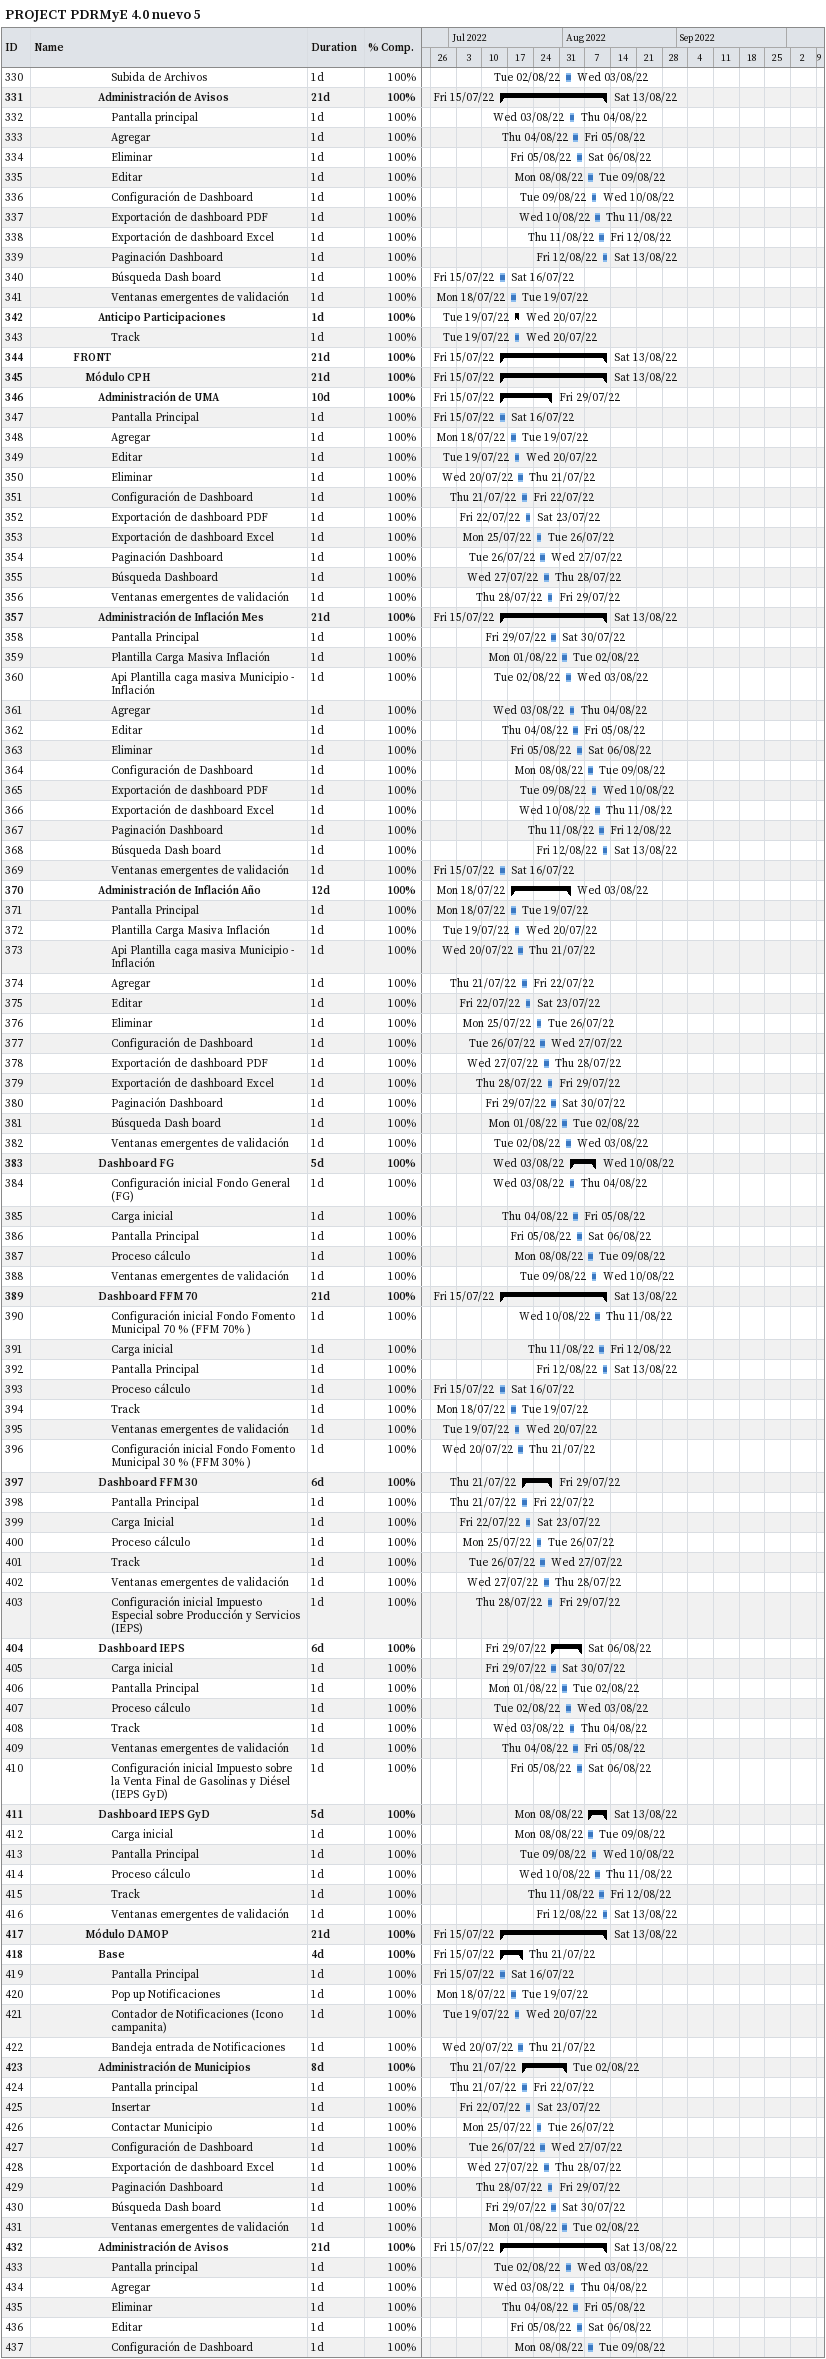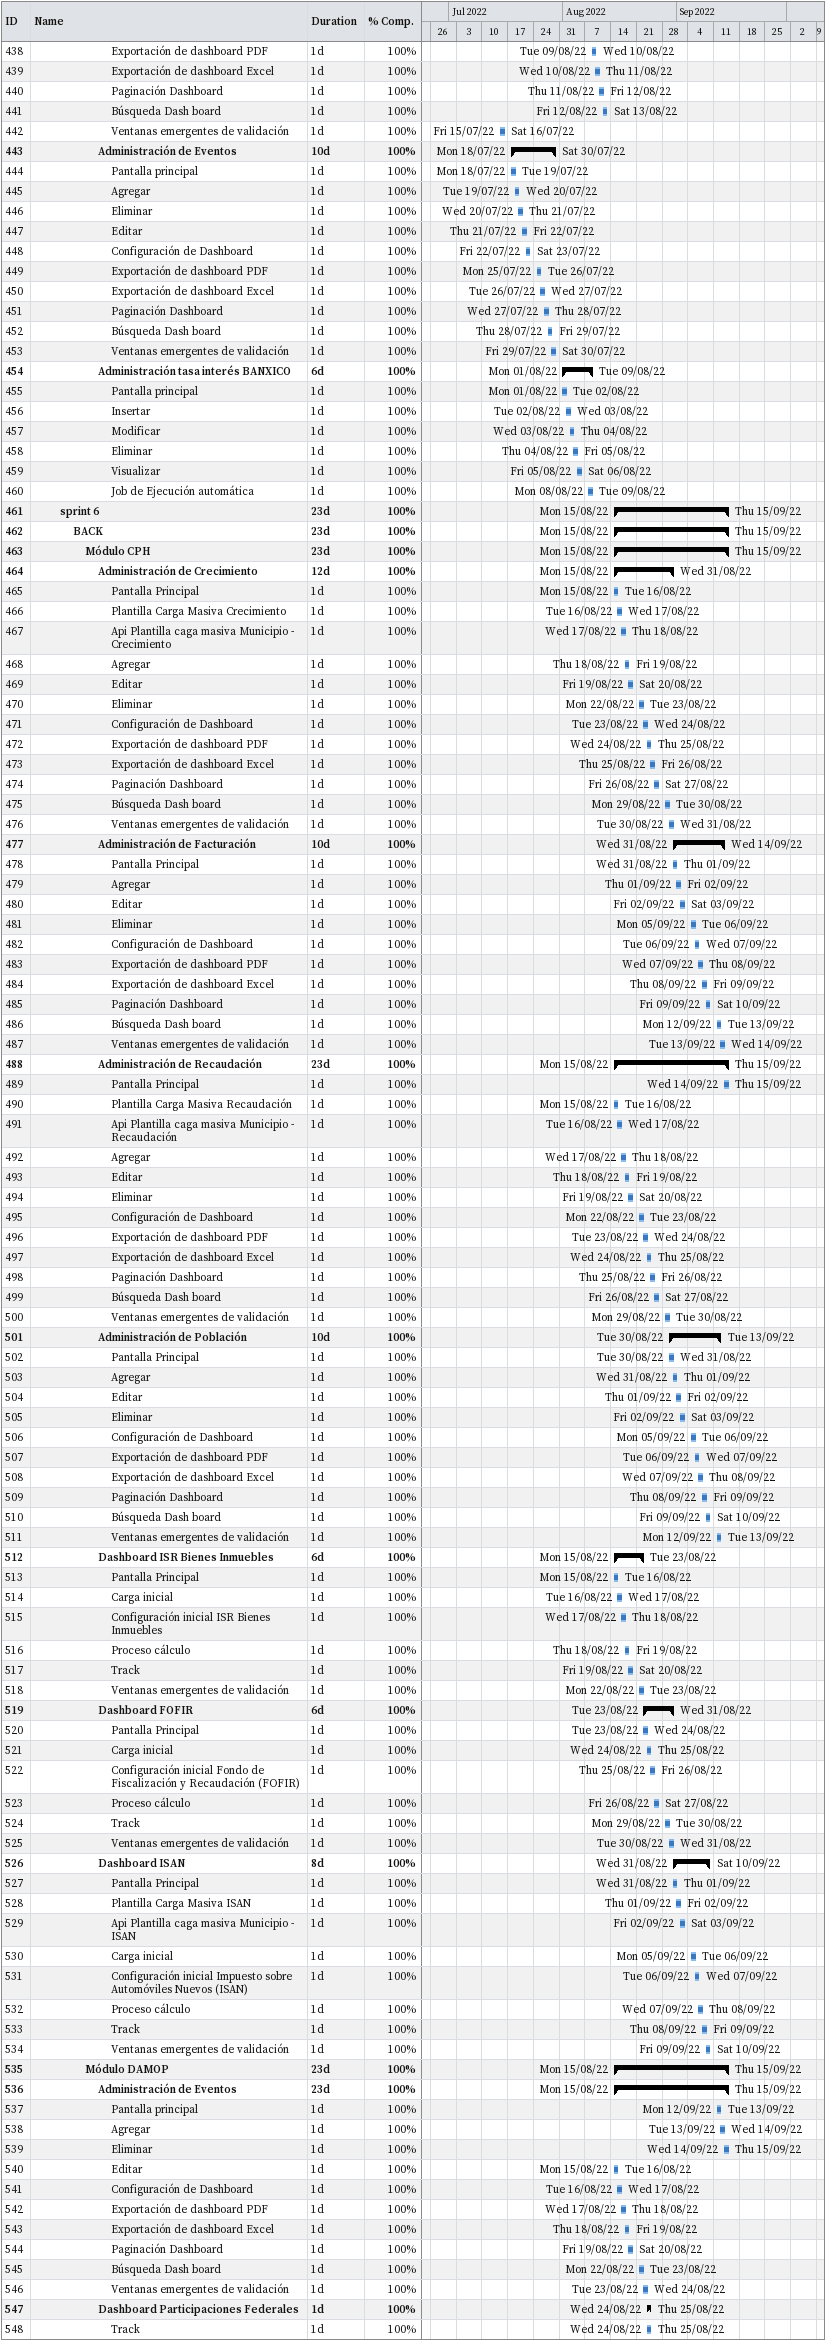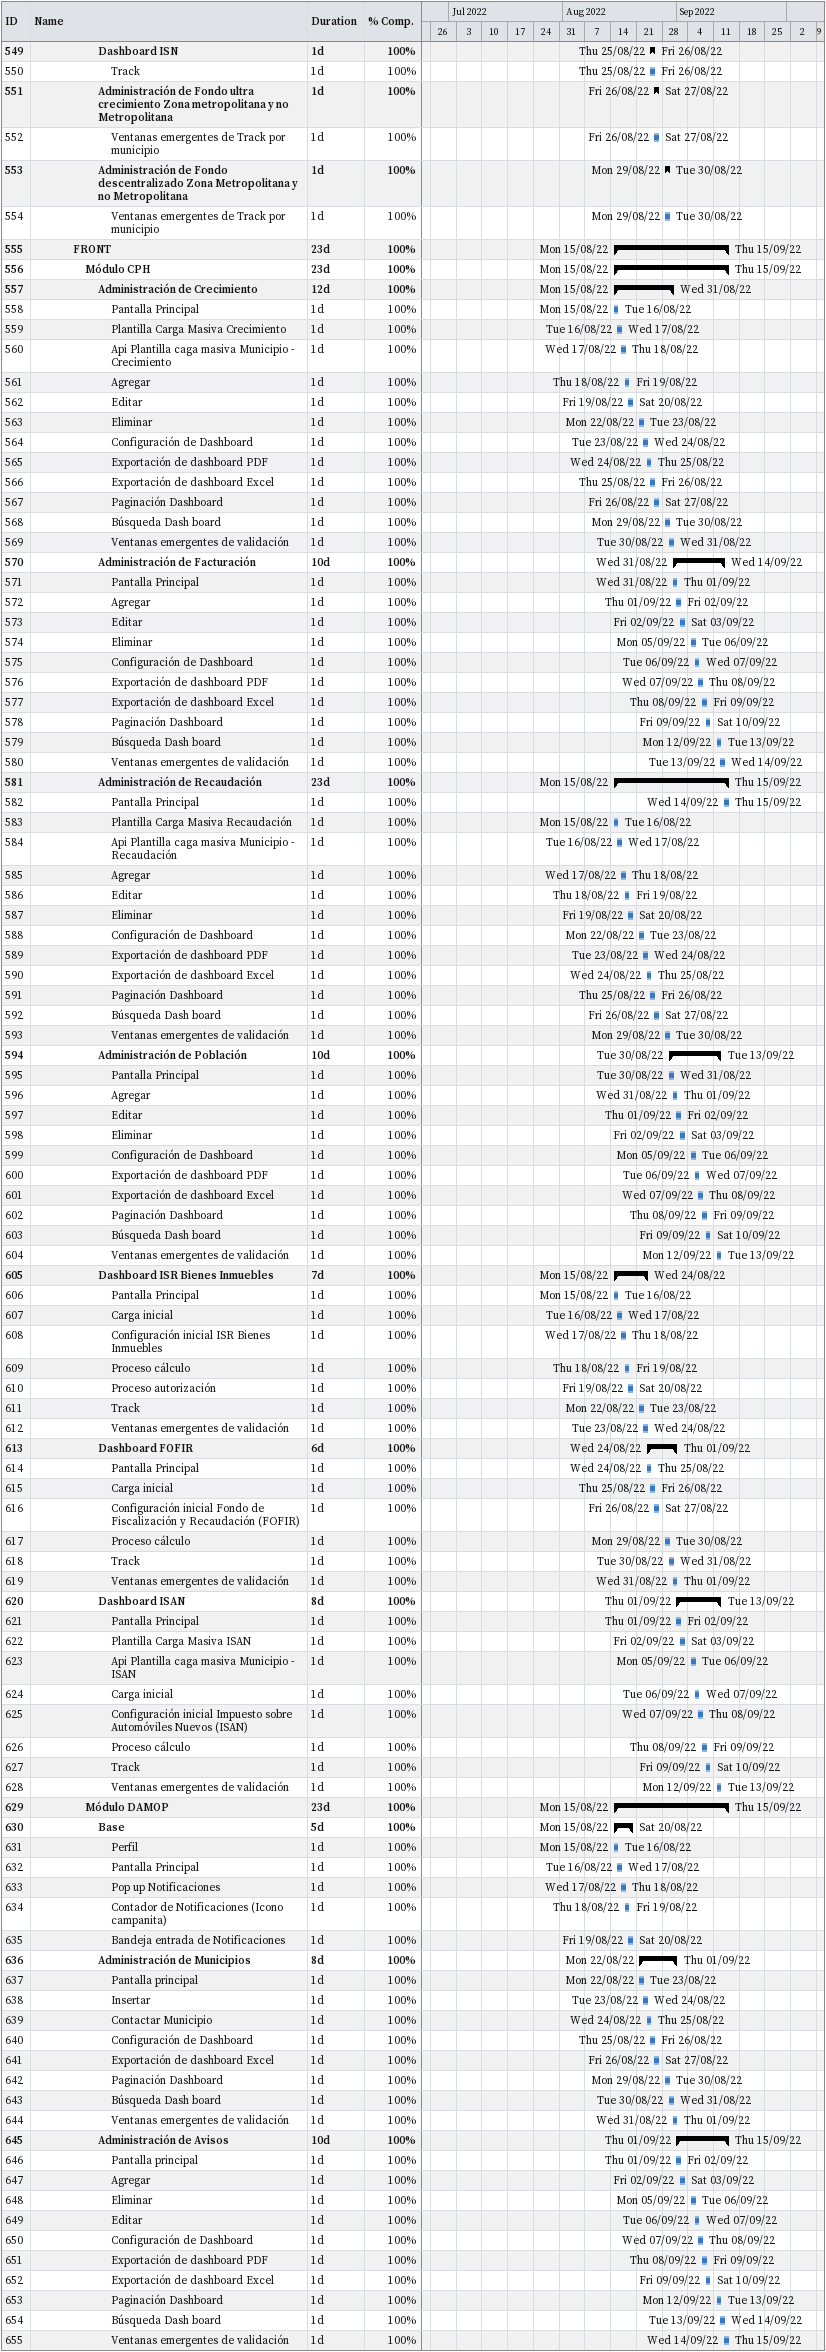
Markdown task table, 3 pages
PROJECT PDRMyE 4.0 nuevo 5

| ID | Level | Task | Duration | Start | Finish | % complete |
|---|---|---|---|---|---|---|
| 330 | 7 | Subida de Archivos | 1d | 2022-08-02 | 2022-08-03 | 100 |
| 331 | 6 | **Administración de Avisos** | 21d | 2022-07-15 | 2022-08-13 | 100 |
| 332 | 7 | Pantalla principal | 1d | 2022-08-03 | 2022-08-04 | 100 |
| 333 | 7 | Agregar | 1d | 2022-08-04 | 2022-08-05 | 100 |
| 334 | 7 | Eliminar | 1d | 2022-08-05 | 2022-08-06 | 100 |
| 335 | 7 | Editar | 1d | 2022-08-08 | 2022-08-09 | 100 |
| 336 | 7 | Configuración de Dashboard | 1d | 2022-08-09 | 2022-08-10 | 100 |
| 337 | 7 | Exportación de dashboard PDF | 1d | 2022-08-10 | 2022-08-11 | 100 |
| 338 | 7 | Exportación de dashboard Excel | 1d | 2022-08-11 | 2022-08-12 | 100 |
| 339 | 7 | Paginación Dashboard | 1d | 2022-08-12 | 2022-08-13 | 100 |
| 340 | 7 | Búsqueda Dash board | 1d | 2022-07-15 | 2022-07-16 | 100 |
| 341 | 7 | Ventanas emergentes de validación | 1d | 2022-07-18 | 2022-07-19 | 100 |
| 342 | 6 | **Anticipo Participaciones** | 1d | 2022-07-19 | 2022-07-20 | 100 |
| 343 | 7 | Track | 1d | 2022-07-19 | 2022-07-20 | 100 |
| 344 | 4 | **FRONT** | 21d | 2022-07-15 | 2022-08-13 | 100 |
| 345 | 5 | **Módulo CPH** | 21d | 2022-07-15 | 2022-08-13 | 100 |
| 346 | 6 | **Administración de UMA** | 10d | 2022-07-15 | 2022-07-29 | 100 |
| 347 | 7 | Pantalla Principal | 1d | 2022-07-15 | 2022-07-16 | 100 |
| 348 | 7 | Agregar | 1d | 2022-07-18 | 2022-07-19 | 100 |
| 349 | 7 | Editar | 1d | 2022-07-19 | 2022-07-20 | 100 |
| 350 | 7 | Eliminar | 1d | 2022-07-20 | 2022-07-21 | 100 |
| 351 | 7 | Configuración de Dashboard | 1d | 2022-07-21 | 2022-07-22 | 100 |
| 352 | 7 | Exportación de dashboard PDF | 1d | 2022-07-22 | 2022-07-23 | 100 |
| 353 | 7 | Exportación de dashboard Excel | 1d | 2022-07-25 | 2022-07-26 | 100 |
| 354 | 7 | Paginación Dashboard | 1d | 2022-07-26 | 2022-07-27 | 100 |
| 355 | 7 | Búsqueda Dashboard | 1d | 2022-07-27 | 2022-07-28 | 100 |
| 356 | 7 | Ventanas emergentes de validación | 1d | 2022-07-28 | 2022-07-29 | 100 |
| 357 | 6 | **Administración de Inflación Mes** | 21d | 2022-07-15 | 2022-08-13 | 100 |
| 358 | 7 | Pantalla Principal | 1d | 2022-07-29 | 2022-07-30 | 100 |
| 359 | 7 | Plantilla Carga Masiva Inflación | 1d | 2022-08-01 | 2022-08-02 | 100 |
| 360 | 7 | Api Plantilla caga masiva Municipio - Inflación | 1d | 2022-08-02 | 2022-08-03 | 100 |
| 361 | 7 | Agregar | 1d | 2022-08-03 | 2022-08-04 | 100 |
| 362 | 7 | Editar | 1d | 2022-08-04 | 2022-08-05 | 100 |
| 363 | 7 | Eliminar | 1d | 2022-08-05 | 2022-08-06 | 100 |
| 364 | 7 | Configuración de Dashboard | 1d | 2022-08-08 | 2022-08-09 | 100 |
| 365 | 7 | Exportación de dashboard PDF | 1d | 2022-08-09 | 2022-08-10 | 100 |
| 366 | 7 | Exportación de dashboard Excel | 1d | 2022-08-10 | 2022-08-11 | 100 |
| 367 | 7 | Paginación Dashboard | 1d | 2022-08-11 | 2022-08-12 | 100 |
| 368 | 7 | Búsqueda Dash board | 1d | 2022-08-12 | 2022-08-13 | 100 |
| 369 | 7 | Ventanas emergentes de validación | 1d | 2022-07-15 | 2022-07-16 | 100 |
| 370 | 6 | **Administración de Inflación Año** | 12d | 2022-07-18 | 2022-08-03 | 100 |
| 371 | 7 | Pantalla Principal | 1d | 2022-07-18 | 2022-07-19 | 100 |
| 372 | 7 | Plantilla Carga Masiva Inflación | 1d | 2022-07-19 | 2022-07-20 | 100 |
| 373 | 7 | Api Plantilla caga masiva Municipio - Inflación | 1d | 2022-07-20 | 2022-07-21 | 100 |
| 374 | 7 | Agregar | 1d | 2022-07-21 | 2022-07-22 | 100 |
| 375 | 7 | Editar | 1d | 2022-07-22 | 2022-07-23 | 100 |
| 376 | 7 | Eliminar | 1d | 2022-07-25 | 2022-07-26 | 100 |
| 377 | 7 | Configuración de Dashboard | 1d | 2022-07-26 | 2022-07-27 | 100 |
| 378 | 7 | Exportación de dashboard PDF | 1d | 2022-07-27 | 2022-07-28 | 100 |
| 379 | 7 | Exportación de dashboard Excel | 1d | 2022-07-28 | 2022-07-29 | 100 |
| 380 | 7 | Paginación Dashboard | 1d | 2022-07-29 | 2022-07-30 | 100 |
| 381 | 7 | Búsqueda Dash board | 1d | 2022-08-01 | 2022-08-02 | 100 |
| 382 | 7 | Ventanas emergentes de validación | 1d | 2022-08-02 | 2022-08-03 | 100 |
| 383 | 6 | **Dashboard FG** | 5d | 2022-08-03 | 2022-08-10 | 100 |
| 384 | 7 | Configuración inicial Fondo General (FG) | 1d | 2022-08-03 | 2022-08-04 | 100 |
| 385 | 7 | Carga inicial | 1d | 2022-08-04 | 2022-08-05 | 100 |
| 386 | 7 | Pantalla Principal | 1d | 2022-08-05 | 2022-08-06 | 100 |
| 387 | 7 | Proceso cálculo | 1d | 2022-08-08 | 2022-08-09 | 100 |
| 388 | 7 | Ventanas emergentes de validación | 1d | 2022-08-09 | 2022-08-10 | 100 |
| 389 | 6 | **Dashboard FFM 70** | 21d | 2022-07-15 | 2022-08-13 | 100 |
| 390 | 7 | Configuración inicial Fondo Fomento Municipal 70 % (FFM 70% ) | 1d | 2022-08-10 | 2022-08-11 | 100 |
| 391 | 7 | Carga inicial | 1d | 2022-08-11 | 2022-08-12 | 100 |
| 392 | 7 | Pantalla Principal | 1d | 2022-08-12 | 2022-08-13 | 100 |
| 393 | 7 | Proceso cálculo | 1d | 2022-07-15 | 2022-07-16 | 100 |
| 394 | 7 | Track | 1d | 2022-07-18 | 2022-07-19 | 100 |
| 395 | 7 | Ventanas emergentes de validación | 1d | 2022-07-19 | 2022-07-20 | 100 |
| 396 | 7 | Configuración inicial Fondo Fomento Municipal 30 % (FFM 30% ) | 1d | 2022-07-20 | 2022-07-21 | 100 |
| 397 | 6 | **Dashboard FFM 30** | 6d | 2022-07-21 | 2022-07-29 | 100 |
| 398 | 7 | Pantalla Principal | 1d | 2022-07-21 | 2022-07-22 | 100 |
| 399 | 7 | Carga Inicial | 1d | 2022-07-22 | 2022-07-23 | 100 |
| 400 | 7 | Proceso cálculo | 1d | 2022-07-25 | 2022-07-26 | 100 |
| 401 | 7 | Track | 1d | 2022-07-26 | 2022-07-27 | 100 |
| 402 | 7 | Ventanas emergentes de validación | 1d | 2022-07-27 | 2022-07-28 | 100 |
| 403 | 7 | Configuración inicial Impuesto Especial sobre Producción y Servicios (IEPS) | 1d | 2022-07-28 | 2022-07-29 | 100 |
| 404 | 6 | **Dashboard IEPS** | 6d | 2022-07-29 | 2022-08-06 | 100 |
| 405 | 7 | Carga inicial | 1d | 2022-07-29 | 2022-07-30 | 100 |
| 406 | 7 | Pantalla Principal | 1d | 2022-08-01 | 2022-08-02 | 100 |
| 407 | 7 | Proceso cálculo | 1d | 2022-08-02 | 2022-08-03 | 100 |
| 408 | 7 | Track | 1d | 2022-08-03 | 2022-08-04 | 100 |
| 409 | 7 | Ventanas emergentes de validación | 1d | 2022-08-04 | 2022-08-05 | 100 |
| 410 | 7 | Configuración inicial Impuesto sobre la Venta Final de Gasolinas y Diésel (IEPS GyD) | 1d | 2022-08-05 | 2022-08-06 | 100 |
| 411 | 6 | **Dashboard IEPS GyD** | 5d | 2022-08-08 | 2022-08-13 | 100 |
| 412 | 7 | Carga inicial | 1d | 2022-08-08 | 2022-08-09 | 100 |
| 413 | 7 | Pantalla Principal | 1d | 2022-08-09 | 2022-08-10 | 100 |
| 414 | 7 | Proceso cálculo | 1d | 2022-08-10 | 2022-08-11 | 100 |
| 415 | 7 | Track | 1d | 2022-08-11 | 2022-08-12 | 100 |
| 416 | 7 | Ventanas emergentes de validación | 1d | 2022-08-12 | 2022-08-13 | 100 |
| 417 | 5 | **Módulo DAMOP** | 21d | 2022-07-15 | 2022-08-13 | 100 |
| 418 | 6 | **Base** | 4d | 2022-07-15 | 2022-07-21 | 100 |
| 419 | 7 | Pantalla Principal | 1d | 2022-07-15 | 2022-07-16 | 100 |
| 420 | 7 | Pop up Notificaciones | 1d | 2022-07-18 | 2022-07-19 | 100 |
| 421 | 7 | Contador de Notificaciones (Icono campanita) | 1d | 2022-07-19 | 2022-07-20 | 100 |
| 422 | 7 | Bandeja entrada de Notificaciones | 1d | 2022-07-20 | 2022-07-21 | 100 |
| 423 | 6 | **Administración de Municipios** | 8d | 2022-07-21 | 2022-08-02 | 100 |
| 424 | 7 | Pantalla principal | 1d | 2022-07-21 | 2022-07-22 | 100 |
| 425 | 7 | Insertar | 1d | 2022-07-22 | 2022-07-23 | 100 |
| 426 | 7 | Contactar Municipio | 1d | 2022-07-25 | 2022-07-26 | 100 |
| 427 | 7 | Configuración de Dashboard | 1d | 2022-07-26 | 2022-07-27 | 100 |
| 428 | 7 | Exportación de dashboard Excel | 1d | 2022-07-27 | 2022-07-28 | 100 |
| 429 | 7 | Paginación Dashboard | 1d | 2022-07-28 | 2022-07-29 | 100 |
| 430 | 7 | Búsqueda Dash board | 1d | 2022-07-29 | 2022-07-30 | 100 |
| 431 | 7 | Ventanas emergentes de validación | 1d | 2022-08-01 | 2022-08-02 | 100 |
| 432 | 6 | **Administración de Avisos** | 21d | 2022-07-15 | 2022-08-13 | 100 |
| 433 | 7 | Pantalla principal | 1d | 2022-08-02 | 2022-08-03 | 100 |
| 434 | 7 | Agregar | 1d | 2022-08-03 | 2022-08-04 | 100 |
| 435 | 7 | Eliminar | 1d | 2022-08-04 | 2022-08-05 | 100 |
| 436 | 7 | Editar | 1d | 2022-08-05 | 2022-08-06 | 100 |
| 437 | 7 | Configuración de Dashboard | 1d | 2022-08-08 | 2022-08-09 | 100 |
| 438 | 7 | Exportación de dashboard PDF | 1d | 2022-08-09 | 2022-08-10 | 100 |
| 439 | 7 | Exportación de dashboard Excel | 1d | 2022-08-10 | 2022-08-11 | 100 |
| 440 | 7 | Paginación Dashboard | 1d | 2022-08-11 | 2022-08-12 | 100 |
| 441 | 7 | Búsqueda Dash board | 1d | 2022-08-12 | 2022-08-13 | 100 |
| 442 | 7 | Ventanas emergentes de validación | 1d | 2022-07-15 | 2022-07-16 | 100 |
| 443 | 6 | **Administración de Eventos** | 10d | 2022-07-18 | 2022-07-30 | 100 |
| 444 | 7 | Pantalla principal | 1d | 2022-07-18 | 2022-07-19 | 100 |
| 445 | 7 | Agregar | 1d | 2022-07-19 | 2022-07-20 | 100 |
| 446 | 7 | Eliminar | 1d | 2022-07-20 | 2022-07-21 | 100 |
| 447 | 7 | Editar | 1d | 2022-07-21 | 2022-07-22 | 100 |
| 448 | 7 | Configuración de Dashboard | 1d | 2022-07-22 | 2022-07-23 | 100 |
| 449 | 7 | Exportación de dashboard PDF | 1d | 2022-07-25 | 2022-07-26 | 100 |
| 450 | 7 | Exportación de dashboard Excel | 1d | 2022-07-26 | 2022-07-27 | 100 |
| 451 | 7 | Paginación Dashboard | 1d | 2022-07-27 | 2022-07-28 | 100 |
| 452 | 7 | Búsqueda Dash board | 1d | 2022-07-28 | 2022-07-29 | 100 |
| 453 | 7 | Ventanas emergentes de validación | 1d | 2022-07-29 | 2022-07-30 | 100 |
| 454 | 6 | **Administración tasa interés BANXICO** | 6d | 2022-08-01 | 2022-08-09 | 100 |
| 455 | 7 | Pantalla principal | 1d | 2022-08-01 | 2022-08-02 | 100 |
| 456 | 7 | Insertar | 1d | 2022-08-02 | 2022-08-03 | 100 |
| 457 | 7 | Modificar | 1d | 2022-08-03 | 2022-08-04 | 100 |
| 458 | 7 | Eliminar | 1d | 2022-08-04 | 2022-08-05 | 100 |
| 459 | 7 | Visualizar | 1d | 2022-08-05 | 2022-08-06 | 100 |
| 460 | 7 | Job de Ejecución automática | 1d | 2022-08-08 | 2022-08-09 | 100 |
| 461 | 3 | **sprint 6** | 23d | 2022-08-15 | 2022-09-15 | 100 |
| 462 | 4 | **BACK** | 23d | 2022-08-15 | 2022-09-15 | 100 |
| 463 | 5 | **Módulo CPH** | 23d | 2022-08-15 | 2022-09-15 | 100 |
| 464 | 6 | **Administración de Crecimiento** | 12d | 2022-08-15 | 2022-08-31 | 100 |
| 465 | 7 | Pantalla Principal | 1d | 2022-08-15 | 2022-08-16 | 100 |
| 466 | 7 | Plantilla Carga Masiva Crecimiento | 1d | 2022-08-16 | 2022-08-17 | 100 |
| 467 | 7 | Api Plantilla caga masiva Municipio - Crecimiento | 1d | 2022-08-17 | 2022-08-18 | 100 |
| 468 | 7 | Agregar | 1d | 2022-08-18 | 2022-08-19 | 100 |
| 469 | 7 | Editar | 1d | 2022-08-19 | 2022-08-20 | 100 |
| 470 | 7 | Eliminar | 1d | 2022-08-22 | 2022-08-23 | 100 |
| 471 | 7 | Configuración de Dashboard | 1d | 2022-08-23 | 2022-08-24 | 100 |
| 472 | 7 | Exportación de dashboard PDF | 1d | 2022-08-24 | 2022-08-25 | 100 |
| 473 | 7 | Exportación de dashboard Excel | 1d | 2022-08-25 | 2022-08-26 | 100 |
| 474 | 7 | Paginación Dashboard | 1d | 2022-08-26 | 2022-08-27 | 100 |
| 475 | 7 | Búsqueda Dash board | 1d | 2022-08-29 | 2022-08-30 | 100 |
| 476 | 7 | Ventanas emergentes de validación | 1d | 2022-08-30 | 2022-08-31 | 100 |
| 477 | 6 | **Administración de Facturación** | 10d | 2022-08-31 | 2022-09-14 | 100 |
| 478 | 7 | Pantalla Principal | 1d | 2022-08-31 | 2022-09-01 | 100 |
| 479 | 7 | Agregar | 1d | 2022-09-01 | 2022-09-02 | 100 |
| 480 | 7 | Editar | 1d | 2022-09-02 | 2022-09-03 | 100 |
| 481 | 7 | Eliminar | 1d | 2022-09-05 | 2022-09-06 | 100 |
| 482 | 7 | Configuración de Dashboard | 1d | 2022-09-06 | 2022-09-07 | 100 |
| 483 | 7 | Exportación de dashboard PDF | 1d | 2022-09-07 | 2022-09-08 | 100 |
| 484 | 7 | Exportación de dashboard Excel | 1d | 2022-09-08 | 2022-09-09 | 100 |
| 485 | 7 | Paginación Dashboard | 1d | 2022-09-09 | 2022-09-10 | 100 |
| 486 | 7 | Búsqueda Dash board | 1d | 2022-09-12 | 2022-09-13 | 100 |
| 487 | 7 | Ventanas emergentes de validación | 1d | 2022-09-13 | 2022-09-14 | 100 |
| 488 | 6 | **Administración de Recaudación** | 23d | 2022-08-15 | 2022-09-15 | 100 |
| 489 | 7 | Pantalla Principal | 1d | 2022-09-14 | 2022-09-15 | 100 |
| 490 | 7 | Plantilla Carga Masiva Recaudación | 1d | 2022-08-15 | 2022-08-16 | 100 |
| 491 | 7 | Api Plantilla caga masiva Municipio - Recaudación | 1d | 2022-08-16 | 2022-08-17 | 100 |
| 492 | 7 | Agregar | 1d | 2022-08-17 | 2022-08-18 | 100 |
| 493 | 7 | Editar | 1d | 2022-08-18 | 2022-08-19 | 100 |
| 494 | 7 | Eliminar | 1d | 2022-08-19 | 2022-08-20 | 100 |
| 495 | 7 | Configuración de Dashboard | 1d | 2022-08-22 | 2022-08-23 | 100 |
| 496 | 7 | Exportación de dashboard PDF | 1d | 2022-08-23 | 2022-08-24 | 100 |
| 497 | 7 | Exportación de dashboard Excel | 1d | 2022-08-24 | 2022-08-25 | 100 |
| 498 | 7 | Paginación Dashboard | 1d | 2022-08-25 | 2022-08-26 | 100 |
| 499 | 7 | Búsqueda Dash board | 1d | 2022-08-26 | 2022-08-27 | 100 |
| 500 | 7 | Ventanas emergentes de validación | 1d | 2022-08-29 | 2022-08-30 | 100 |
| 501 | 6 | **Administración de Población** | 10d | 2022-08-30 | 2022-09-13 | 100 |
| 502 | 7 | Pantalla Principal | 1d | 2022-08-30 | 2022-08-31 | 100 |
| 503 | 7 | Agregar | 1d | 2022-08-31 | 2022-09-01 | 100 |
| 504 | 7 | Editar | 1d | 2022-09-01 | 2022-09-02 | 100 |
| 505 | 7 | Eliminar | 1d | 2022-09-02 | 2022-09-03 | 100 |
| 506 | 7 | Configuración de Dashboard | 1d | 2022-09-05 | 2022-09-06 | 100 |
| 507 | 7 | Exportación de dashboard PDF | 1d | 2022-09-06 | 2022-09-07 | 100 |
| 508 | 7 | Exportación de dashboard Excel | 1d | 2022-09-07 | 2022-09-08 | 100 |
| 509 | 7 | Paginación Dashboard | 1d | 2022-09-08 | 2022-09-09 | 100 |
| 510 | 7 | Búsqueda Dash board | 1d | 2022-09-09 | 2022-09-10 | 100 |
| 511 | 7 | Ventanas emergentes de validación | 1d | 2022-09-12 | 2022-09-13 | 100 |
| 512 | 6 | **Dashboard ISR Bienes Inmuebles** | 6d | 2022-08-15 | 2022-08-23 | 100 |
| 513 | 7 | Pantalla Principal | 1d | 2022-08-15 | 2022-08-16 | 100 |
| 514 | 7 | Carga inicial | 1d | 2022-08-16 | 2022-08-17 | 100 |
| 515 | 7 | Configuración inicial ISR Bienes Inmuebles | 1d | 2022-08-17 | 2022-08-18 | 100 |
| 516 | 7 | Proceso cálculo | 1d | 2022-08-18 | 2022-08-19 | 100 |
| 517 | 7 | Track | 1d | 2022-08-19 | 2022-08-20 | 100 |
| 518 | 7 | Ventanas emergentes de validación | 1d | 2022-08-22 | 2022-08-23 | 100 |
| 519 | 6 | **Dashboard FOFIR** | 6d | 2022-08-23 | 2022-08-31 | 100 |
| 520 | 7 | Pantalla Principal | 1d | 2022-08-23 | 2022-08-24 | 100 |
| 521 | 7 | Carga inicial | 1d | 2022-08-24 | 2022-08-25 | 100 |
| 522 | 7 | Configuración inicial Fondo de Fiscalización y Recaudación (FOFIR) | 1d | 2022-08-25 | 2022-08-26 | 100 |
| 523 | 7 | Proceso cálculo | 1d | 2022-08-26 | 2022-08-27 | 100 |
| 524 | 7 | Track | 1d | 2022-08-29 | 2022-08-30 | 100 |
| 525 | 7 | Ventanas emergentes de validación | 1d | 2022-08-30 | 2022-08-31 | 100 |
| 526 | 6 | **Dashboard ISAN** | 8d | 2022-08-31 | 2022-09-10 | 100 |
| 527 | 7 | Pantalla Principal | 1d | 2022-08-31 | 2022-09-01 | 100 |
| 528 | 7 | Plantilla Carga Masiva ISAN | 1d | 2022-09-01 | 2022-09-02 | 100 |
| 529 | 7 | Api Plantilla caga masiva Municipio - ISAN | 1d | 2022-09-02 | 2022-09-03 | 100 |
| 530 | 7 | Carga inicial | 1d | 2022-09-05 | 2022-09-06 | 100 |
| 531 | 7 | Configuración inicial Impuesto sobre Automóviles Nuevos (ISAN) | 1d | 2022-09-06 | 2022-09-07 | 100 |
| 532 | 7 | Proceso cálculo | 1d | 2022-09-07 | 2022-09-08 | 100 |
| 533 | 7 | Track | 1d | 2022-09-08 | 2022-09-09 | 100 |
| 534 | 7 | Ventanas emergentes de validación | 1d | 2022-09-09 | 2022-09-10 | 100 |
| 535 | 5 | **Módulo DAMOP** | 23d | 2022-08-15 | 2022-09-15 | 100 |
| 536 | 6 | **Administración de Eventos** | 23d | 2022-08-15 | 2022-09-15 | 100 |
| 537 | 7 | Pantalla principal | 1d | 2022-09-12 | 2022-09-13 | 100 |
| 538 | 7 | Agregar | 1d | 2022-09-13 | 2022-09-14 | 100 |
| 539 | 7 | Eliminar | 1d | 2022-09-14 | 2022-09-15 | 100 |
| 540 | 7 | Editar | 1d | 2022-08-15 | 2022-08-16 | 100 |
| 541 | 7 | Configuración de Dashboard | 1d | 2022-08-16 | 2022-08-17 | 100 |
| 542 | 7 | Exportación de dashboard PDF | 1d | 2022-08-17 | 2022-08-18 | 100 |
| 543 | 7 | Exportación de dashboard Excel | 1d | 2022-08-18 | 2022-08-19 | 100 |
| 544 | 7 | Paginación Dashboard | 1d | 2022-08-19 | 2022-08-20 | 100 |
| 545 | 7 | Búsqueda Dash board | 1d | 2022-08-22 | 2022-08-23 | 100 |
| 546 | 7 | Ventanas emergentes de validación | 1d | 2022-08-23 | 2022-08-24 | 100 |
| 547 | 6 | **Dashboard Participaciones Federales** | 1d | 2022-08-24 | 2022-08-25 | 100 |
| 548 | 7 | Track | 1d | 2022-08-24 | 2022-08-25 | 100 |
| 549 | 6 | **Dashboard ISN** | 1d | 2022-08-25 | 2022-08-26 | 100 |
| 550 | 7 | Track | 1d | 2022-08-25 | 2022-08-26 | 100 |
| 551 | 6 | **Administración de Fondo ultra crecimiento Zona metropolitana y no Metropolitana** | 1d | 2022-08-26 | 2022-08-27 | 100 |
| 552 | 7 | Ventanas emergentes de Track por municipio | 1d | 2022-08-26 | 2022-08-27 | 100 |
| 553 | 6 | **Administración de Fondo descentralizado Zona Metropolitana y no Metropolitana** | 1d | 2022-08-29 | 2022-08-30 | 100 |
| 554 | 7 | Ventanas emergentes de Track por municipio | 1d | 2022-08-29 | 2022-08-30 | 100 |
| 555 | 4 | **FRONT** | 23d | 2022-08-15 | 2022-09-15 | 100 |
| 556 | 5 | **Módulo CPH** | 23d | 2022-08-15 | 2022-09-15 | 100 |
| 557 | 6 | **Administración de Crecimiento** | 12d | 2022-08-15 | 2022-08-31 | 100 |
| 558 | 7 | Pantalla Principal | 1d | 2022-08-15 | 2022-08-16 | 100 |
| 559 | 7 | Plantilla Carga Masiva Crecimiento | 1d | 2022-08-16 | 2022-08-17 | 100 |
| 560 | 7 | Api Plantilla caga masiva Municipio - Crecimiento | 1d | 2022-08-17 | 2022-08-18 | 100 |
| 561 | 7 | Agregar | 1d | 2022-08-18 | 2022-08-19 | 100 |
| 562 | 7 | Editar | 1d | 2022-08-19 | 2022-08-20 | 100 |
| 563 | 7 | Eliminar | 1d | 2022-08-22 | 2022-08-23 | 100 |
| 564 | 7 | Configuración de Dashboard | 1d | 2022-08-23 | 2022-08-24 | 100 |
| 565 | 7 | Exportación de dashboard PDF | 1d | 2022-08-24 | 2022-08-25 | 100 |
| 566 | 7 | Exportación de dashboard Excel | 1d | 2022-08-25 | 2022-08-26 | 100 |
| 567 | 7 | Paginación Dashboard | 1d | 2022-08-26 | 2022-08-27 | 100 |
| 568 | 7 | Búsqueda Dash board | 1d | 2022-08-29 | 2022-08-30 | 100 |
| 569 | 7 | Ventanas emergentes de validación | 1d | 2022-08-30 | 2022-08-31 | 100 |
| 570 | 6 | **Administración de Facturación** | 10d | 2022-08-31 | 2022-09-14 | 100 |
| 571 | 7 | Pantalla Principal | 1d | 2022-08-31 | 2022-09-01 | 100 |
| 572 | 7 | Agregar | 1d | 2022-09-01 | 2022-09-02 | 100 |
| 573 | 7 | Editar | 1d | 2022-09-02 | 2022-09-03 | 100 |
| 574 | 7 | Eliminar | 1d | 2022-09-05 | 2022-09-06 | 100 |
| 575 | 7 | Configuración de Dashboard | 1d | 2022-09-06 | 2022-09-07 | 100 |
| 576 | 7 | Exportación de dashboard PDF | 1d | 2022-09-07 | 2022-09-08 | 100 |
| 577 | 7 | Exportación de dashboard Excel | 1d | 2022-09-08 | 2022-09-09 | 100 |
| 578 | 7 | Paginación Dashboard | 1d | 2022-09-09 | 2022-09-10 | 100 |
| 579 | 7 | Búsqueda Dash board | 1d | 2022-09-12 | 2022-09-13 | 100 |
| 580 | 7 | Ventanas emergentes de validación | 1d | 2022-09-13 | 2022-09-14 | 100 |
| 581 | 6 | **Administración de Recaudación** | 23d | 2022-08-15 | 2022-09-15 | 100 |
| 582 | 7 | Pantalla Principal | 1d | 2022-09-14 | 2022-09-15 | 100 |
| 583 | 7 | Plantilla Carga Masiva Recaudación | 1d | 2022-08-15 | 2022-08-16 | 100 |
| 584 | 7 | Api Plantilla caga masiva Municipio - Recaudación | 1d | 2022-08-16 | 2022-08-17 | 100 |
| 585 | 7 | Agregar | 1d | 2022-08-17 | 2022-08-18 | 100 |
| 586 | 7 | Editar | 1d | 2022-08-18 | 2022-08-19 | 100 |
| 587 | 7 | Eliminar | 1d | 2022-08-19 | 2022-08-20 | 100 |
| 588 | 7 | Configuración de Dashboard | 1d | 2022-08-22 | 2022-08-23 | 100 |
| 589 | 7 | Exportación de dashboard PDF | 1d | 2022-08-23 | 2022-08-24 | 100 |
| 590 | 7 | Exportación de dashboard Excel | 1d | 2022-08-24 | 2022-08-25 | 100 |
| 591 | 7 | Paginación Dashboard | 1d | 2022-08-25 | 2022-08-26 | 100 |
| 592 | 7 | Búsqueda Dash board | 1d | 2022-08-26 | 2022-08-27 | 100 |
| 593 | 7 | Ventanas emergentes de validación | 1d | 2022-08-29 | 2022-08-30 | 100 |
| 594 | 6 | **Administración de Población** | 10d | 2022-08-30 | 2022-09-13 | 100 |
| 595 | 7 | Pantalla Principal | 1d | 2022-08-30 | 2022-08-31 | 100 |
| 596 | 7 | Agregar | 1d | 2022-08-31 | 2022-09-01 | 100 |
| 597 | 7 | Editar | 1d | 2022-09-01 | 2022-09-02 | 100 |
| 598 | 7 | Eliminar | 1d | 2022-09-02 | 2022-09-03 | 100 |
| 599 | 7 | Configuración de Dashboard | 1d | 2022-09-05 | 2022-09-06 | 100 |
| 600 | 7 | Exportación de dashboard PDF | 1d | 2022-09-06 | 2022-09-07 | 100 |
| 601 | 7 | Exportación de dashboard Excel | 1d | 2022-09-07 | 2022-09-08 | 100 |
| 602 | 7 | Paginación Dashboard | 1d | 2022-09-08 | 2022-09-09 | 100 |
| 603 | 7 | Búsqueda Dash board | 1d | 2022-09-09 | 2022-09-10 | 100 |
| 604 | 7 | Ventanas emergentes de validación | 1d | 2022-09-12 | 2022-09-13 | 100 |
| 605 | 6 | **Dashboard ISR Bienes Inmuebles** | 7d | 2022-08-15 | 2022-08-24 | 100 |
| 606 | 7 | Pantalla Principal | 1d | 2022-08-15 | 2022-08-16 | 100 |
| 607 | 7 | Carga inicial | 1d | 2022-08-16 | 2022-08-17 | 100 |
| 608 | 7 | Configuración inicial ISR Bienes Inmuebles | 1d | 2022-08-17 | 2022-08-18 | 100 |
| 609 | 7 | Proceso cálculo | 1d | 2022-08-18 | 2022-08-19 | 100 |
| 610 | 7 | Proceso autorización | 1d | 2022-08-19 | 2022-08-20 | 100 |
| 611 | 7 | Track | 1d | 2022-08-22 | 2022-08-23 | 100 |
| 612 | 7 | Ventanas emergentes de validación | 1d | 2022-08-23 | 2022-08-24 | 100 |
| 613 | 6 | **Dashboard FOFIR** | 6d | 2022-08-24 | 2022-09-01 | 100 |
| 614 | 7 | Pantalla Principal | 1d | 2022-08-24 | 2022-08-25 | 100 |
| 615 | 7 | Carga inicial | 1d | 2022-08-25 | 2022-08-26 | 100 |
| 616 | 7 | Configuración inicial Fondo de Fiscalización y Recaudación (FOFIR) | 1d | 2022-08-26 | 2022-08-27 | 100 |
| 617 | 7 | Proceso cálculo | 1d | 2022-08-29 | 2022-08-30 | 100 |
| 618 | 7 | Track | 1d | 2022-08-30 | 2022-08-31 | 100 |
| 619 | 7 | Ventanas emergentes de validación | 1d | 2022-08-31 | 2022-09-01 | 100 |
| 620 | 6 | **Dashboard ISAN** | 8d | 2022-09-01 | 2022-09-13 | 100 |
| 621 | 7 | Pantalla Principal | 1d | 2022-09-01 | 2022-09-02 | 100 |
| 622 | 7 | Plantilla Carga Masiva ISAN | 1d | 2022-09-02 | 2022-09-03 | 100 |
| 623 | 7 | Api Plantilla caga masiva Municipio - ISAN | 1d | 2022-09-05 | 2022-09-06 | 100 |
| 624 | 7 | Carga inicial | 1d | 2022-09-06 | 2022-09-07 | 100 |
| 625 | 7 | Configuración inicial Impuesto sobre Automóviles Nuevos (ISAN) | 1d | 2022-09-07 | 2022-09-08 | 100 |
| 626 | 7 | Proceso cálculo | 1d | 2022-09-08 | 2022-09-09 | 100 |
| 627 | 7 | Track | 1d | 2022-09-09 | 2022-09-10 | 100 |
| 628 | 7 | Ventanas emergentes de validación | 1d | 2022-09-12 | 2022-09-13 | 100 |
| 629 | 5 | **Módulo DAMOP** | 23d | 2022-08-15 | 2022-09-15 | 100 |
| 630 | 6 | **Base** | 5d | 2022-08-15 | 2022-08-20 | 100 |
| 631 | 7 | Perfil | 1d | 2022-08-15 | 2022-08-16 | 100 |
| 632 | 7 | Pantalla Principal | 1d | 2022-08-16 | 2022-08-17 | 100 |
| 633 | 7 | Pop up Notificaciones | 1d | 2022-08-17 | 2022-08-18 | 100 |
| 634 | 7 | Contador de Notificaciones (Icono campanita) | 1d | 2022-08-18 | 2022-08-19 | 100 |
| 635 | 7 | Bandeja entrada de Notificaciones | 1d | 2022-08-19 | 2022-08-20 | 100 |
| 636 | 6 | **Administración de Municipios** | 8d | 2022-08-22 | 2022-09-01 | 100 |
| 637 | 7 | Pantalla principal | 1d | 2022-08-22 | 2022-08-23 | 100 |
| 638 | 7 | Insertar | 1d | 2022-08-23 | 2022-08-24 | 100 |
| 639 | 7 | Contactar Municipio | 1d | 2022-08-24 | 2022-08-25 | 100 |
| 640 | 7 | Configuración de Dashboard | 1d | 2022-08-25 | 2022-08-26 | 100 |
| 641 | 7 | Exportación de dashboard Excel | 1d | 2022-08-26 | 2022-08-27 | 100 |
| 642 | 7 | Paginación Dashboard | 1d | 2022-08-29 | 2022-08-30 | 100 |
| 643 | 7 | Búsqueda Dash board | 1d | 2022-08-30 | 2022-08-31 | 100 |
| 644 | 7 | Ventanas emergentes de validación | 1d | 2022-08-31 | 2022-09-01 | 100 |
| 645 | 6 | **Administración de Avisos** | 10d | 2022-09-01 | 2022-09-15 | 100 |
| 646 | 7 | Pantalla principal | 1d | 2022-09-01 | 2022-09-02 | 100 |
| 647 | 7 | Agregar | 1d | 2022-09-02 | 2022-09-03 | 100 |
| 648 | 7 | Eliminar | 1d | 2022-09-05 | 2022-09-06 | 100 |
| 649 | 7 | Editar | 1d | 2022-09-06 | 2022-09-07 | 100 |
| 650 | 7 | Configuración de Dashboard | 1d | 2022-09-07 | 2022-09-08 | 100 |
| 651 | 7 | Exportación de dashboard PDF | 1d | 2022-09-08 | 2022-09-09 | 100 |
| 652 | 7 | Exportación de dashboard Excel | 1d | 2022-09-09 | 2022-09-10 | 100 |
| 653 | 7 | Paginación Dashboard | 1d | 2022-09-12 | 2022-09-13 | 100 |
| 654 | 7 | Búsqueda Dash board | 1d | 2022-09-13 | 2022-09-14 | 100 |
| 655 | 7 | Ventanas emergentes de validación | 1d | 2022-09-14 | 2022-09-15 | 100 |
